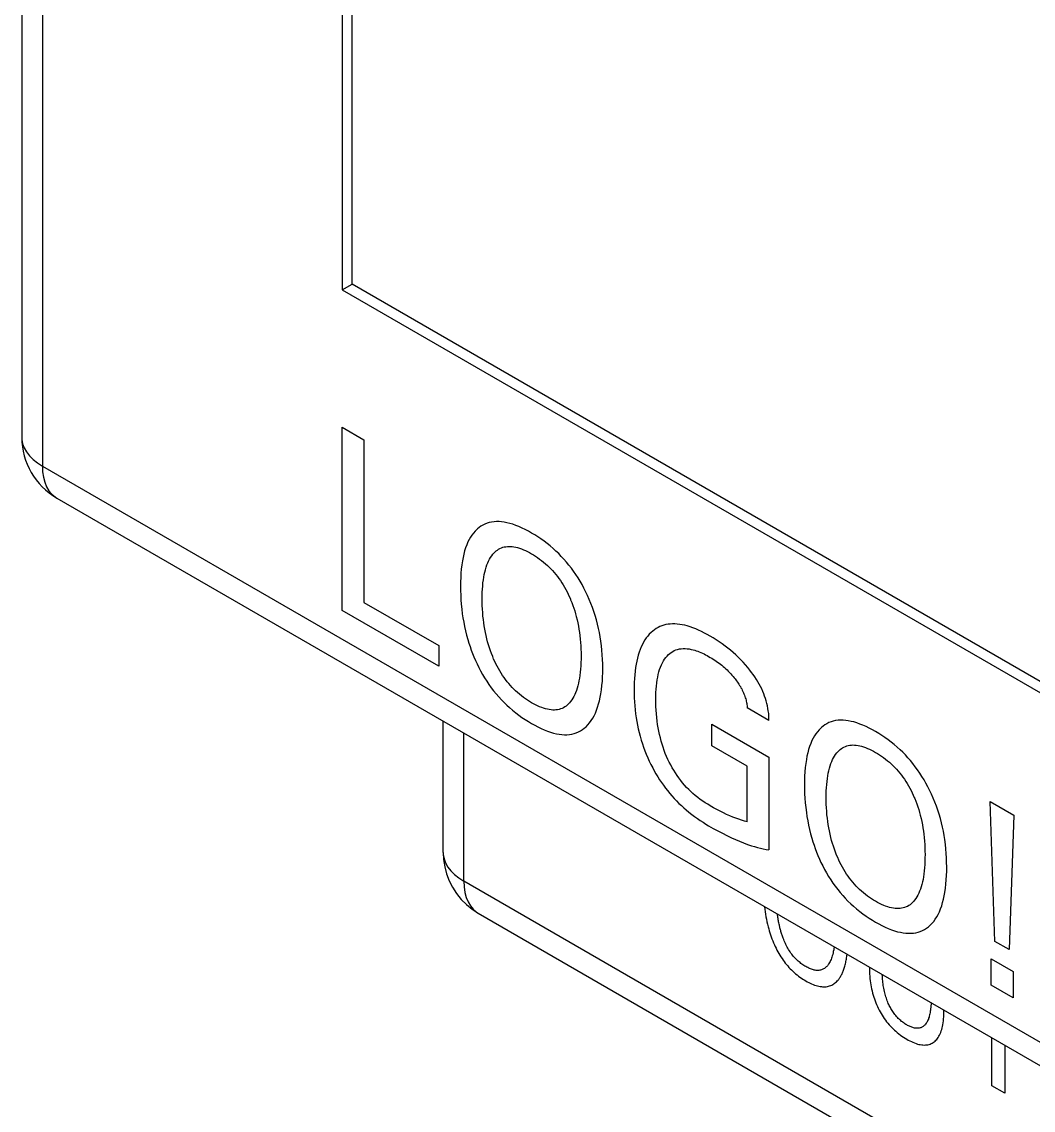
# Model space of a CAD drawing. Extents: x 0 to 420, y 0 to 297.
# Drawn here: x 164.56 to 178.99, y 138.73 to 154.25 of the extents above; entities that cross this region are included whole.
import ezdxf

# ---------------------------------------------------------------- set-up
doc = ezdxf.new("R2010")
doc.units = 0
doc.header["$LTSCALE"] = 23.1
doc.layers.add('40000_ISO', color=7, linetype='CONTINUOUS')

msp = doc.modelspace()

# ---------------------------------------------------------------- linework, layer by layer
at = {"layer": '40000_ISO', "color": 7, "linetype": 'CONTINUOUS'}
for p, q in [((164.562, 183.43), (164.562, 148.32)), ((164.855, 183.022), (164.855, 147.912)), ((169.133, 171.489), (169.133, 150.423)), ((169.274, 150.505), (169.274, 171.407)), ((169.133, 150.423), (169.274, 150.505)), ((169.133, 150.423), (192.467, 136.951)), ((192.467, 137.115), (169.274, 150.505)), ((169.133, 145.851), (169.133, 148.464)), ((169.133, 148.464), (169.442, 148.285)), ((164.562, 148.32), (164.563, 148.29)), ((164.563, 148.29), (164.574, 148.23)), ((169.442, 148.285), (169.442, 145.968)), ((164.574, 148.23), (164.596, 148.171)), ((164.596, 148.171), (164.628, 148.114)), ((164.628, 148.114), (164.671, 148.059)), ((164.671, 148.059), (164.723, 148.006)), ((164.723, 148.006), (164.785, 147.957)), ((164.785, 147.957), (164.855, 147.912)), ((164.855, 147.912), (164.858, 147.829)), ((164.855, 147.912), (213.999, 119.54)), ((164.858, 147.829), (164.87, 147.752)), ((164.87, 147.752), (164.889, 147.68)), ((164.889, 147.68), (164.916, 147.616)), ((164.916, 147.616), (164.949, 147.559)), ((164.949, 147.559), (164.99, 147.51)), ((164.99, 147.51), (165.036, 147.471)), ((165.036, 147.471), (165.061, 147.455)), ((165.061, 147.455), (214.206, 119.082)), ((171.051, 147.008), (171.026, 146.983)), ((171.059, 147.015), (171.051, 147.008)), ((171.084, 147.035), (171.059, 147.015)), ((171.11, 147.054), (171.084, 147.035)), ((171.138, 147.071), (171.11, 147.054)), ((171.167, 147.085), (171.138, 147.071)), ((171.198, 147.097), (171.167, 147.085)), ((171.229, 147.106), (171.198, 147.097)), ((171.262, 147.113), (171.229, 147.106)), ((171.296, 147.118), (171.262, 147.113)), ((171.332, 147.12), (171.296, 147.118)), ((171.368, 147.119), (171.332, 147.12)), ((171.405, 147.116), (171.368, 147.119)), ((171.443, 147.111), (171.405, 147.116)), ((171.481, 147.104), (171.443, 147.111)), ((171.52, 147.094), (171.481, 147.104)), ((171.563, 147.081), (171.52, 147.094)), ((171.608, 147.066), (171.563, 147.081)), ((171.652, 147.048), (171.608, 147.066)), ((171.697, 147.028), (171.652, 147.048)), ((171.741, 147.006), (171.697, 147.028)), ((171.786, 146.983), (171.741, 147.006)), ((170.942, 146.864), (170.925, 146.83)), ((170.961, 146.896), (170.942, 146.864)), ((170.981, 146.927), (170.961, 146.896)), ((171.003, 146.956), (170.981, 146.927)), ((171.026, 146.983), (171.003, 146.956)), ((171.832, 146.957), (171.786, 146.983)), ((171.876, 146.931), (171.832, 146.957)), ((171.921, 146.902), (171.876, 146.931)), ((171.966, 146.872), (171.921, 146.902)), ((172.01, 146.841), (171.966, 146.872)), ((172.054, 146.807), (172.01, 146.841)), ((170.877, 146.701), (170.865, 146.655)), ((170.891, 146.746), (170.877, 146.701)), ((170.907, 146.788), (170.891, 146.746)), ((170.925, 146.83), (170.907, 146.788)), ((171.295, 146.67), (171.31, 146.686)), ((171.31, 146.686), (171.327, 146.701)), ((171.327, 146.701), (171.344, 146.714)), ((171.344, 146.714), (171.362, 146.726)), ((171.362, 146.726), (171.381, 146.736)), ((171.381, 146.736), (171.401, 146.745)), ((171.401, 146.745), (171.422, 146.753)), ((171.422, 146.753), (171.443, 146.758)), ((171.443, 146.758), (171.464, 146.762)), ((171.464, 146.762), (171.487, 146.765)), ((171.487, 146.765), (171.509, 146.766)), ((171.509, 146.766), (171.533, 146.765)), ((171.533, 146.765), (171.557, 146.763)), ((171.557, 146.763), (171.581, 146.76)), ((171.581, 146.76), (171.606, 146.755)), ((171.606, 146.755), (171.633, 146.748)), ((171.633, 146.748), (171.661, 146.74)), ((171.661, 146.74), (171.689, 146.73)), ((171.689, 146.73), (171.717, 146.719)), ((171.717, 146.719), (171.746, 146.706)), ((171.746, 146.706), (171.774, 146.692)), ((171.774, 146.692), (171.803, 146.677)), ((172.098, 146.772), (172.054, 146.807)), ((172.142, 146.735), (172.098, 146.772)), ((172.18, 146.7), (172.142, 146.735)), ((172.219, 146.663), (172.18, 146.7)), ((170.845, 146.558), (170.836, 146.501)), ((170.854, 146.607), (170.845, 146.558)), ((170.865, 146.655), (170.854, 146.607)), ((171.195, 146.501), (171.207, 146.53)), ((171.207, 146.53), (171.219, 146.557)), ((171.219, 146.557), (171.232, 146.583)), ((171.232, 146.583), (171.247, 146.608)), ((171.247, 146.608), (171.263, 146.632)), ((171.263, 146.632), (171.28, 146.654)), ((171.28, 146.654), (171.295, 146.67)), ((171.803, 146.677), (171.832, 146.661)), ((171.832, 146.661), (171.86, 146.644)), ((171.86, 146.644), (171.889, 146.626)), ((171.889, 146.626), (171.918, 146.607)), ((171.918, 146.607), (171.946, 146.586)), ((171.946, 146.586), (171.975, 146.565)), ((171.975, 146.565), (172.003, 146.543)), ((172.003, 146.543), (172.031, 146.519)), ((172.256, 146.624), (172.219, 146.663)), ((172.293, 146.584), (172.256, 146.624)), ((172.329, 146.543), (172.293, 146.584)), ((172.365, 146.5), (172.329, 146.543)), ((170.824, 146.384), (170.821, 146.323)), ((170.829, 146.443), (170.824, 146.384)), ((170.836, 146.501), (170.829, 146.443)), ((171.157, 146.363), (171.165, 146.399)), ((171.165, 146.399), (171.174, 146.434)), ((171.174, 146.434), (171.184, 146.468)), ((171.184, 146.468), (171.195, 146.501)), ((172.031, 146.519), (172.058, 146.494)), ((172.058, 146.494), (172.083, 146.47)), ((172.083, 146.47), (172.107, 146.445)), ((172.107, 146.445), (172.131, 146.42)), ((172.131, 146.42), (172.155, 146.393)), ((172.155, 146.393), (172.178, 146.366)), ((172.399, 146.456), (172.365, 146.5)), ((172.432, 146.411), (172.399, 146.456)), ((172.463, 146.365), (172.432, 146.411)), ((170.819, 146.262), (170.818, 146.2)), ((170.821, 146.323), (170.819, 146.262)), ((171.135, 146.201), (171.139, 146.246)), ((171.139, 146.246), (171.144, 146.289)), ((171.144, 146.289), (171.15, 146.327)), ((171.15, 146.327), (171.157, 146.363)), ((172.178, 146.366), (172.2, 146.338)), ((172.2, 146.338), (172.222, 146.309)), ((172.222, 146.309), (172.243, 146.279)), ((172.243, 146.279), (172.263, 146.248)), ((172.263, 146.248), (172.283, 146.216)), ((172.283, 146.216), (172.302, 146.183)), ((172.494, 146.318), (172.463, 146.365)), ((172.523, 146.27), (172.494, 146.318)), ((172.551, 146.221), (172.523, 146.27)), ((172.577, 146.171), (172.551, 146.221)), ((170.818, 146.2), (170.819, 146.136)), ((170.819, 146.136), (170.821, 146.071)), ((170.821, 146.071), (170.824, 146.006)), ((171.128, 146.064), (171.129, 146.111)), ((171.128, 146.018), (171.128, 146.064)), ((171.129, 146.111), (171.131, 146.156)), ((171.131, 146.156), (171.135, 146.201)), ((172.302, 146.183), (172.32, 146.15)), ((172.32, 146.15), (172.338, 146.117)), ((172.338, 146.117), (172.354, 146.084)), ((172.354, 146.084), (172.37, 146.05)), ((172.603, 146.121), (172.577, 146.171)), ((172.63, 146.065), (172.603, 146.121)), ((172.655, 146.008), (172.63, 146.065)), ((169.442, 145.968), (170.51, 145.352)), ((170.824, 146.006), (170.829, 145.94)), ((170.829, 145.94), (170.836, 145.873)), ((171.128, 145.969), (171.128, 146.018)), ((171.129, 145.921), (171.128, 145.969)), ((171.131, 145.872), (171.129, 145.921)), ((172.37, 146.05), (172.385, 146.016)), ((172.385, 146.016), (172.389, 146.004)), ((172.389, 146.004), (172.405, 145.965)), ((172.405, 145.965), (172.42, 145.925)), ((172.42, 145.925), (172.434, 145.885)), ((172.678, 145.951), (172.655, 146.008)), ((172.7, 145.894), (172.678, 145.951)), ((170.51, 145.056), (169.133, 145.851)), ((170.836, 145.873), (170.844, 145.805)), ((170.844, 145.805), (170.853, 145.745)), ((171.135, 145.822), (171.131, 145.872)), ((171.139, 145.772), (171.135, 145.822)), ((171.144, 145.722), (171.139, 145.772)), ((172.434, 145.885), (172.447, 145.845)), ((172.447, 145.845), (172.459, 145.805)), ((172.459, 145.805), (172.469, 145.765)), ((172.469, 145.765), (172.481, 145.72)), ((172.72, 145.837), (172.7, 145.894)), ((172.738, 145.78), (172.72, 145.837)), ((172.756, 145.719), (172.738, 145.78)), ((170.853, 145.745), (170.864, 145.684)), ((170.864, 145.684), (170.876, 145.622)), ((170.876, 145.622), (170.89, 145.561)), ((171.15, 145.677), (171.144, 145.722)), ((171.156, 145.632), (171.15, 145.677)), ((171.164, 145.586), (171.156, 145.632)), ((172.481, 145.72), (172.491, 145.674)), ((172.491, 145.674), (172.5, 145.629)), ((172.5, 145.629), (172.508, 145.584)), ((172.772, 145.657), (172.756, 145.719)), ((172.787, 145.596), (172.772, 145.657)), ((172.799, 145.536), (172.787, 145.596)), ((173.609, 145.594), (173.584, 145.577)), ((173.635, 145.609), (173.609, 145.594)), ((173.662, 145.622), (173.635, 145.609)), ((173.689, 145.633), (173.662, 145.622)), ((173.718, 145.643), (173.689, 145.633)), ((173.748, 145.65), (173.718, 145.643)), ((173.778, 145.656), (173.748, 145.65)), ((173.81, 145.659), (173.778, 145.656)), ((173.843, 145.661), (173.81, 145.659)), ((173.876, 145.661), (173.843, 145.661)), ((173.91, 145.658), (173.876, 145.661)), ((173.945, 145.654), (173.91, 145.658)), ((173.98, 145.648), (173.945, 145.654)), ((174.015, 145.641), (173.98, 145.648)), ((174.051, 145.631), (174.015, 145.641)), ((174.092, 145.619), (174.051, 145.631)), ((174.132, 145.605), (174.092, 145.619)), ((174.173, 145.589), (174.132, 145.605)), ((170.89, 145.561), (170.905, 145.498)), ((170.905, 145.498), (170.923, 145.436)), ((171.173, 145.54), (171.164, 145.586)), ((171.183, 145.494), (171.173, 145.54)), ((171.194, 145.448), (171.183, 145.494)), ((171.205, 145.406), (171.194, 145.448)), ((172.508, 145.584), (172.514, 145.539)), ((172.514, 145.539), (172.52, 145.495)), ((172.52, 145.495), (172.526, 145.445)), ((172.526, 145.445), (172.53, 145.396)), ((172.81, 145.476), (172.799, 145.536)), ((172.82, 145.416), (172.81, 145.476)), ((173.468, 145.461), (173.448, 145.432)), ((173.489, 145.488), (173.468, 145.461)), ((173.511, 145.514), (173.489, 145.488)), ((173.535, 145.537), (173.511, 145.514)), ((173.56, 145.559), (173.535, 145.537)), ((173.584, 145.577), (173.56, 145.559)), ((174.214, 145.571), (174.173, 145.589)), ((174.256, 145.552), (174.214, 145.571)), ((174.297, 145.531), (174.256, 145.552)), ((174.338, 145.509), (174.297, 145.531)), ((174.38, 145.486), (174.338, 145.509)), ((174.423, 145.461), (174.38, 145.486)), ((174.466, 145.434), (174.423, 145.461)), ((170.51, 145.352), (170.51, 145.056)), ((170.923, 145.436), (170.938, 145.387)), ((170.938, 145.387), (170.954, 145.337)), ((170.954, 145.337), (170.971, 145.288)), ((170.971, 145.288), (170.99, 145.239)), ((171.217, 145.364), (171.205, 145.406)), ((171.23, 145.321), (171.217, 145.364)), ((171.244, 145.279), (171.23, 145.321)), ((172.53, 145.396), (172.533, 145.347)), ((172.533, 145.347), (172.535, 145.299)), ((172.535, 145.299), (172.537, 145.251)), ((172.828, 145.349), (172.82, 145.416)), ((172.835, 145.284), (172.828, 145.349)), ((172.84, 145.219), (172.835, 145.284)), ((173.38, 145.295), (173.366, 145.256)), ((173.395, 145.333), (173.38, 145.295)), ((173.412, 145.369), (173.395, 145.333)), ((173.43, 145.401), (173.412, 145.369)), ((173.448, 145.432), (173.43, 145.401)), ((173.866, 145.28), (173.889, 145.289)), ((173.889, 145.289), (173.913, 145.297)), ((173.913, 145.297), (173.939, 145.303)), ((173.939, 145.303), (173.965, 145.307)), ((173.965, 145.307), (173.992, 145.309)), ((173.992, 145.309), (174.02, 145.309)), ((174.02, 145.309), (174.049, 145.307)), ((174.049, 145.307), (174.078, 145.303)), ((174.078, 145.303), (174.107, 145.297)), ((174.107, 145.297), (174.137, 145.29)), ((174.137, 145.29), (174.159, 145.284)), ((174.159, 145.284), (174.181, 145.277)), ((174.508, 145.406), (174.466, 145.434)), ((174.551, 145.376), (174.508, 145.406)), ((174.594, 145.345), (174.551, 145.376)), ((174.632, 145.315), (174.594, 145.345)), ((174.67, 145.284), (174.632, 145.315)), ((174.708, 145.252), (174.67, 145.284)), ((170.99, 145.239), (171.01, 145.189)), ((171.01, 145.189), (171.031, 145.14)), ((171.031, 145.14), (171.054, 145.092)), ((171.26, 145.237), (171.244, 145.279)), ((171.277, 145.194), (171.26, 145.237)), ((171.291, 145.16), (171.277, 145.194)), ((171.307, 145.125), (171.291, 145.16)), ((172.537, 145.156), (172.535, 145.109)), ((172.537, 145.251), (172.537, 145.204)), ((172.537, 145.204), (172.537, 145.156)), ((172.844, 145.155), (172.84, 145.219)), ((172.846, 145.091), (172.844, 145.155)), ((173.332, 145.131), (173.324, 145.088)), ((173.342, 145.174), (173.332, 145.131)), ((173.353, 145.216), (173.342, 145.174)), ((173.366, 145.256), (173.353, 145.216)), ((173.697, 145.105), (173.711, 145.132)), ((173.711, 145.132), (173.727, 145.157)), ((173.727, 145.157), (173.745, 145.181)), ((173.745, 145.181), (173.763, 145.203)), ((173.763, 145.203), (173.783, 145.223)), ((173.783, 145.223), (173.802, 145.24)), ((173.802, 145.24), (173.823, 145.255)), ((173.823, 145.255), (173.844, 145.268)), ((173.844, 145.268), (173.866, 145.28)), ((174.181, 145.277), (174.203, 145.27)), ((174.203, 145.27), (174.224, 145.261)), ((174.224, 145.261), (174.247, 145.252)), ((174.247, 145.252), (174.269, 145.242)), ((174.269, 145.242), (174.291, 145.232)), ((174.291, 145.232), (174.313, 145.221)), ((174.313, 145.221), (174.335, 145.209)), ((174.335, 145.209), (174.357, 145.197)), ((174.357, 145.197), (174.38, 145.184)), ((174.38, 145.184), (174.401, 145.172)), ((174.401, 145.172), (174.422, 145.159)), ((174.422, 145.159), (174.443, 145.145)), ((174.443, 145.145), (174.464, 145.131)), ((174.464, 145.131), (174.485, 145.117)), ((174.745, 145.218), (174.708, 145.252)), ((174.782, 145.183), (174.745, 145.218)), ((174.816, 145.149), (174.782, 145.183)), ((174.85, 145.114), (174.816, 145.149)), ((171.054, 145.092), (171.079, 145.041)), ((171.079, 145.041), (171.105, 144.99)), ((171.105, 144.99), (171.133, 144.941)), ((171.323, 145.091), (171.307, 145.125)), ((171.34, 145.057), (171.323, 145.091)), ((171.359, 145.023), (171.34, 145.057)), ((171.378, 144.99), (171.359, 145.023)), ((171.397, 144.957), (171.378, 144.99)), ((172.526, 144.971), (172.521, 144.926)), ((172.53, 145.016), (172.526, 144.971)), ((172.533, 145.062), (172.53, 145.016)), ((172.535, 145.109), (172.533, 145.062)), ((172.847, 145.029), (172.846, 145.091)), ((172.846, 144.966), (172.847, 145.029)), ((173.309, 144.986), (173.303, 144.933)), ((173.315, 145.037), (173.309, 144.986)), ((173.324, 145.088), (173.315, 145.037)), ((173.638, 144.94), (173.648, 144.976)), ((173.648, 144.976), (173.658, 145.011)), ((173.658, 145.011), (173.67, 145.045)), ((173.67, 145.045), (173.683, 145.077)), ((173.683, 145.077), (173.697, 145.105)), ((174.485, 145.117), (174.505, 145.101)), ((174.505, 145.101), (174.525, 145.086)), ((174.525, 145.086), (174.544, 145.071)), ((174.544, 145.071), (174.563, 145.055)), ((174.563, 145.055), (174.582, 145.039)), ((174.582, 145.039), (174.601, 145.022)), ((174.601, 145.022), (174.619, 145.004)), ((174.619, 145.004), (174.637, 144.987)), ((174.637, 144.987), (174.654, 144.969)), ((174.882, 145.077), (174.85, 145.114)), ((174.914, 145.039), (174.882, 145.077)), ((174.946, 145), (174.914, 145.039)), ((174.97, 144.969), (174.946, 145)), ((171.133, 144.941), (171.162, 144.892)), ((171.162, 144.892), (171.193, 144.844)), ((171.193, 144.844), (171.224, 144.797)), ((171.418, 144.926), (171.397, 144.957)), ((171.439, 144.895), (171.418, 144.926)), ((171.461, 144.866), (171.439, 144.895)), ((171.483, 144.837), (171.461, 144.866)), ((171.506, 144.809), (171.483, 144.837)), ((172.508, 144.851), (172.501, 144.814)), ((172.515, 144.888), (172.508, 144.851)), ((172.521, 144.926), (172.515, 144.888)), ((172.835, 144.782), (172.841, 144.842)), ((172.841, 144.842), (172.844, 144.903)), ((172.844, 144.903), (172.846, 144.966)), ((173.296, 144.826), (173.295, 144.771)), ((173.299, 144.88), (173.296, 144.826)), ((173.303, 144.933), (173.299, 144.88)), ((173.612, 144.774), (173.617, 144.82)), ((173.617, 144.82), (173.623, 144.864)), ((173.623, 144.864), (173.63, 144.903)), ((173.63, 144.903), (173.638, 144.94)), ((174.654, 144.969), (174.671, 144.951)), ((174.671, 144.951), (174.688, 144.932)), ((174.688, 144.932), (174.705, 144.912)), ((174.705, 144.912), (174.721, 144.893)), ((174.721, 144.893), (174.733, 144.878)), ((174.733, 144.878), (174.745, 144.863)), ((174.745, 144.863), (174.756, 144.848)), ((174.756, 144.848), (174.767, 144.832)), ((174.767, 144.832), (174.778, 144.816)), ((174.778, 144.816), (174.789, 144.8)), ((174.993, 144.937), (174.97, 144.969)), ((175.015, 144.904), (174.993, 144.937)), ((175.037, 144.87), (175.015, 144.904)), ((175.058, 144.836), (175.037, 144.87)), ((175.078, 144.801), (175.058, 144.836)), ((171.224, 144.797), (171.257, 144.751)), ((171.257, 144.751), (171.291, 144.706)), ((171.291, 144.706), (171.327, 144.662)), ((171.327, 144.662), (171.363, 144.62)), ((171.53, 144.782), (171.506, 144.809)), ((171.554, 144.756), (171.53, 144.782)), ((171.578, 144.73), (171.554, 144.756)), ((171.603, 144.706), (171.578, 144.73)), ((171.631, 144.681), (171.603, 144.706)), ((171.659, 144.657), (171.631, 144.681)), ((172.46, 144.68), (172.448, 144.652)), ((172.471, 144.709), (172.46, 144.68)), ((172.482, 144.743), (172.471, 144.709)), ((172.492, 144.778), (172.482, 144.743)), ((172.501, 144.814), (172.492, 144.778)), ((172.811, 144.615), (172.82, 144.665)), ((172.82, 144.665), (172.829, 144.722)), ((172.829, 144.722), (172.835, 144.782)), ((173.295, 144.771), (173.294, 144.715)), ((173.294, 144.715), (173.295, 144.66)), ((173.604, 144.633), (173.606, 144.681)), ((173.606, 144.681), (173.608, 144.728)), ((173.608, 144.728), (173.612, 144.774)), ((174.789, 144.8), (174.799, 144.784)), ((174.799, 144.784), (174.809, 144.767)), ((174.809, 144.767), (174.818, 144.751)), ((174.818, 144.751), (174.828, 144.733)), ((174.828, 144.733), (174.837, 144.716)), ((174.837, 144.716), (174.845, 144.698)), ((174.845, 144.698), (174.853, 144.68)), ((174.853, 144.68), (174.861, 144.662)), ((174.861, 144.662), (174.868, 144.644)), ((175.096, 144.766), (175.078, 144.801)), ((175.113, 144.733), (175.096, 144.766)), ((175.128, 144.699), (175.113, 144.733)), ((175.142, 144.665), (175.128, 144.699)), ((175.155, 144.63), (175.142, 144.665)), ((171.363, 144.62), (171.401, 144.58)), ((171.401, 144.58), (171.439, 144.541)), ((171.439, 144.541), (171.477, 144.503)), ((171.687, 144.634), (171.659, 144.657)), ((171.716, 144.612), (171.687, 144.634)), ((171.745, 144.592), (171.716, 144.612)), ((171.774, 144.573), (171.745, 144.592)), ((171.802, 144.554), (171.774, 144.573)), ((171.832, 144.537), (171.802, 144.554)), ((171.861, 144.521), (171.832, 144.537)), ((171.89, 144.506), (171.861, 144.521)), ((171.918, 144.492), (171.89, 144.506)), ((172.358, 144.519), (172.341, 144.503)), ((172.373, 144.535), (172.358, 144.519)), ((172.388, 144.553), (172.373, 144.535)), ((172.405, 144.576), (172.388, 144.553)), ((172.42, 144.6), (172.405, 144.576)), ((172.435, 144.625), (172.42, 144.6)), ((172.448, 144.652), (172.435, 144.625)), ((172.774, 144.473), (172.788, 144.519)), ((172.788, 144.519), (172.801, 144.566)), ((172.801, 144.566), (172.811, 144.615)), ((173.295, 144.66), (173.296, 144.605)), ((173.296, 144.605), (173.299, 144.55)), ((173.299, 144.55), (173.303, 144.493)), ((173.604, 144.584), (173.604, 144.633)), ((173.604, 144.534), (173.604, 144.584)), ((173.605, 144.483), (173.604, 144.534)), ((174.868, 144.644), (174.874, 144.626)), ((174.874, 144.626), (174.88, 144.607)), ((174.88, 144.607), (174.885, 144.591)), ((174.885, 144.591), (174.89, 144.574)), ((174.89, 144.574), (174.894, 144.558)), ((174.894, 144.558), (174.897, 144.542)), ((174.897, 144.542), (174.9, 144.526)), ((174.9, 144.526), (174.903, 144.51)), ((174.903, 144.51), (174.905, 144.494)), ((175.167, 144.596), (175.155, 144.63)), ((175.177, 144.562), (175.167, 144.596)), ((175.187, 144.528), (175.177, 144.562)), ((175.195, 144.491), (175.187, 144.528)), ((171.477, 144.503), (171.516, 144.467)), ((171.516, 144.467), (171.56, 144.429)), ((171.56, 144.429), (171.605, 144.393)), ((171.605, 144.393), (171.65, 144.359)), ((171.65, 144.359), (171.695, 144.327)), ((171.947, 144.479), (171.918, 144.492)), ((171.976, 144.468), (171.947, 144.479)), ((172.004, 144.458), (171.976, 144.468)), ((172.032, 144.449), (172.004, 144.458)), ((172.06, 144.443), (172.032, 144.449)), ((172.085, 144.438), (172.06, 144.443)), ((172.11, 144.435), (172.085, 144.438)), ((172.134, 144.433), (172.11, 144.435)), ((172.157, 144.433), (172.134, 144.433)), ((172.18, 144.434), (172.157, 144.433)), ((172.203, 144.437), (172.18, 144.434)), ((172.225, 144.442), (172.203, 144.437)), ((172.246, 144.448), (172.225, 144.442)), ((172.266, 144.456), (172.246, 144.448)), ((172.286, 144.465), (172.266, 144.456)), ((172.305, 144.477), (172.286, 144.465)), ((172.324, 144.489), (172.305, 144.477)), ((172.341, 144.503), (172.324, 144.489)), ((172.723, 144.35), (172.741, 144.387)), ((172.741, 144.387), (172.759, 144.429)), ((172.759, 144.429), (172.774, 144.473)), ((173.303, 144.493), (173.308, 144.436)), ((173.308, 144.436), (173.315, 144.379)), ((173.315, 144.379), (173.323, 144.321)), ((173.608, 144.431), (173.605, 144.483)), ((173.612, 144.379), (173.608, 144.431)), ((173.617, 144.327), (173.612, 144.379)), ((174.905, 144.494), (174.906, 144.478)), ((174.906, 144.478), (174.907, 144.463)), ((175.217, 144.284), (174.907, 144.463)), ((175.203, 144.455), (175.195, 144.491)), ((175.208, 144.42), (175.203, 144.455)), ((175.213, 144.385), (175.208, 144.42)), ((175.216, 144.35), (175.213, 144.385)), ((175.217, 144.317), (175.216, 144.35)), ((170.572, 142.401), (170.572, 144.273)), ((171.695, 144.327), (171.74, 144.297)), ((171.74, 144.297), (171.786, 144.268)), ((171.786, 144.268), (171.832, 144.241)), ((171.832, 144.241), (171.877, 144.215)), ((171.877, 144.215), (171.922, 144.192)), ((172.584, 144.173), (172.609, 144.195)), ((172.609, 144.195), (172.635, 144.222)), ((172.635, 144.222), (172.66, 144.251)), ((172.66, 144.251), (172.683, 144.282)), ((172.683, 144.282), (172.704, 144.315)), ((172.704, 144.315), (172.723, 144.35)), ((173.323, 144.321), (173.332, 144.269)), ((173.332, 144.269), (173.342, 144.217)), ((173.342, 144.217), (173.353, 144.164)), ((173.623, 144.273), (173.617, 144.327)), ((173.629, 144.227), (173.623, 144.273)), ((173.637, 144.18), (173.629, 144.227)), ((174.401, 143.922), (174.401, 144.233)), ((174.401, 144.233), (175.217, 143.762)), ((175.217, 144.284), (175.217, 144.317)), ((175.989, 144.203), (175.964, 144.183)), ((176.016, 144.222), (175.989, 144.203)), ((176.044, 144.238), (176.016, 144.222)), ((176.073, 144.253), (176.044, 144.238)), ((176.103, 144.265), (176.073, 144.253)), ((176.135, 144.274), (176.103, 144.265)), ((176.168, 144.281), (176.135, 144.274)), ((176.202, 144.286), (176.168, 144.281)), ((176.237, 144.288), (176.202, 144.286)), ((176.273, 144.287), (176.237, 144.288)), ((176.311, 144.284), (176.273, 144.287)), ((176.348, 144.279), (176.311, 144.284)), ((176.387, 144.271), (176.348, 144.279)), ((176.425, 144.262), (176.387, 144.271)), ((176.469, 144.249), (176.425, 144.262)), ((176.513, 144.233), (176.469, 144.249)), ((176.558, 144.216), (176.513, 144.233)), ((176.602, 144.196), (176.558, 144.216)), ((176.647, 144.174), (176.602, 144.196)), ((170.865, 141.993), (170.865, 144.104)), ((171.922, 144.192), (171.968, 144.17)), ((171.968, 144.17), (172.013, 144.15)), ((172.013, 144.15), (172.057, 144.132)), ((172.057, 144.132), (172.102, 144.117)), ((172.102, 144.117), (172.146, 144.104)), ((172.146, 144.104), (172.185, 144.095)), ((172.185, 144.095), (172.224, 144.088)), ((172.224, 144.088), (172.262, 144.083)), ((172.262, 144.083), (172.299, 144.081)), ((172.299, 144.081), (172.335, 144.081)), ((172.335, 144.081), (172.371, 144.084)), ((172.371, 144.084), (172.405, 144.089)), ((172.405, 144.089), (172.438, 144.097)), ((172.438, 144.097), (172.47, 144.107)), ((172.47, 144.107), (172.5, 144.12)), ((172.5, 144.12), (172.53, 144.136)), ((172.53, 144.136), (172.558, 144.154)), ((172.558, 144.154), (172.584, 144.173)), ((173.353, 144.164), (173.365, 144.111)), ((173.365, 144.111), (173.379, 144.058)), ((173.379, 144.058), (173.395, 144.005)), ((173.646, 144.132), (173.637, 144.18)), ((173.656, 144.084), (173.646, 144.132)), ((173.668, 144.036), (173.656, 144.084)), ((175.866, 144.064), (175.848, 144.032)), ((175.887, 144.095), (175.866, 144.064)), ((175.908, 144.124), (175.887, 144.095)), ((175.932, 144.151), (175.908, 144.124)), ((175.957, 144.176), (175.932, 144.151)), ((175.964, 144.183), (175.957, 144.176)), ((176.692, 144.15), (176.647, 144.174)), ((176.737, 144.125), (176.692, 144.15)), ((176.782, 144.098), (176.737, 144.125)), ((176.827, 144.07), (176.782, 144.098)), ((176.871, 144.04), (176.827, 144.07)), ((176.916, 144.009), (176.871, 144.04)), ((173.395, 144.005), (173.412, 143.952)), ((173.412, 143.952), (173.429, 143.902)), ((173.429, 143.902), (173.447, 143.852)), ((173.681, 143.988), (173.668, 144.036)), ((173.693, 143.944), (173.681, 143.988)), ((173.707, 143.901), (173.693, 143.944)), ((173.723, 143.857), (173.707, 143.901)), ((174.907, 143.63), (174.401, 143.922)), ((175.797, 143.913), (175.783, 143.869)), ((175.813, 143.956), (175.797, 143.913)), ((175.83, 143.997), (175.813, 143.956)), ((175.848, 144.032), (175.83, 143.997)), ((176.25, 143.882), (176.268, 143.894)), ((176.268, 143.894), (176.287, 143.904)), ((176.287, 143.904), (176.307, 143.913)), ((176.307, 143.913), (176.327, 143.921)), ((176.327, 143.921), (176.348, 143.926)), ((176.348, 143.926), (176.37, 143.93)), ((176.37, 143.93), (176.392, 143.933)), ((176.392, 143.933), (176.415, 143.934)), ((176.415, 143.934), (176.438, 143.933)), ((176.438, 143.933), (176.462, 143.931)), ((176.462, 143.931), (176.487, 143.928)), ((176.487, 143.928), (176.511, 143.923)), ((176.511, 143.923), (176.539, 143.916)), ((176.539, 143.916), (176.566, 143.908)), ((176.566, 143.908), (176.594, 143.898)), ((176.594, 143.898), (176.623, 143.886)), ((176.623, 143.886), (176.651, 143.874)), ((176.96, 143.975), (176.916, 144.009)), ((177.004, 143.94), (176.96, 143.975)), ((177.047, 143.903), (177.004, 143.94)), ((177.086, 143.867), (177.047, 143.903)), ((173.447, 143.852), (173.467, 143.802)), ((173.467, 143.802), (173.488, 143.753)), ((173.488, 143.753), (173.51, 143.704)), ((173.739, 143.814), (173.723, 143.857)), ((173.757, 143.77), (173.739, 143.814)), ((173.777, 143.727), (173.757, 143.77)), ((175.217, 143.762), (175.217, 142.44)), ((175.759, 143.775), (175.75, 143.726)), ((175.77, 143.822), (175.759, 143.775)), ((175.783, 143.869), (175.77, 143.822)), ((176.124, 143.725), (176.138, 143.751)), ((176.138, 143.751), (176.153, 143.776)), ((176.153, 143.776), (176.168, 143.799)), ((176.168, 143.799), (176.185, 143.821)), ((176.185, 143.821), (176.2, 143.838)), ((176.2, 143.838), (176.216, 143.854)), ((176.216, 143.854), (176.232, 143.869)), ((176.232, 143.869), (176.25, 143.882)), ((176.651, 143.874), (176.68, 143.86)), ((176.68, 143.86), (176.708, 143.845)), ((176.708, 143.845), (176.737, 143.829)), ((176.737, 143.829), (176.766, 143.812)), ((176.766, 143.812), (176.795, 143.794)), ((176.795, 143.794), (176.823, 143.774)), ((176.823, 143.774), (176.852, 143.754)), ((176.852, 143.754), (176.88, 143.733)), ((176.88, 143.733), (176.908, 143.71)), ((177.124, 143.831), (177.086, 143.867)), ((177.162, 143.792), (177.124, 143.831)), ((177.199, 143.752), (177.162, 143.792)), ((177.235, 143.711), (177.199, 143.752)), ((173.51, 143.704), (173.534, 143.655)), ((173.534, 143.655), (173.559, 143.607)), ((173.559, 143.607), (173.582, 143.564)), ((173.796, 143.688), (173.777, 143.727)), ((173.816, 143.649), (173.796, 143.688)), ((173.837, 143.61), (173.816, 143.649)), ((173.859, 143.573), (173.837, 143.61)), ((174.907, 142.839), (174.907, 143.63)), ((175.735, 143.611), (175.73, 143.552)), ((175.742, 143.669), (175.735, 143.611)), ((175.75, 143.726), (175.742, 143.669)), ((176.07, 143.567), (176.079, 143.602)), ((176.079, 143.602), (176.089, 143.636)), ((176.089, 143.636), (176.101, 143.669)), ((176.101, 143.669), (176.112, 143.697)), ((176.112, 143.697), (176.124, 143.725)), ((176.908, 143.71), (176.936, 143.687)), ((176.936, 143.687), (176.964, 143.662)), ((176.964, 143.662), (176.989, 143.638)), ((176.989, 143.638), (177.013, 143.613)), ((177.013, 143.613), (177.037, 143.588)), ((177.037, 143.588), (177.06, 143.561)), ((177.27, 143.668), (177.235, 143.711)), ((177.304, 143.624), (177.27, 143.668)), ((177.337, 143.579), (177.304, 143.624)), ((177.369, 143.533), (177.337, 143.579)), ((173.582, 143.564), (173.606, 143.522)), ((173.606, 143.522), (173.632, 143.48)), ((173.632, 143.48), (173.658, 143.439)), ((173.658, 143.439), (173.685, 143.399)), ((173.882, 143.535), (173.859, 143.573)), ((173.906, 143.499), (173.882, 143.535)), ((173.931, 143.464), (173.906, 143.499)), ((173.958, 143.429), (173.931, 143.464)), ((173.985, 143.395), (173.958, 143.429)), ((175.726, 143.491), (175.724, 143.43)), ((175.724, 143.43), (175.724, 143.368)), ((175.73, 143.552), (175.726, 143.491)), ((176.045, 143.413), (176.05, 143.457)), ((176.05, 143.457), (176.056, 143.494)), ((176.056, 143.494), (176.063, 143.531)), ((176.063, 143.531), (176.07, 143.567)), ((177.06, 143.561), (177.083, 143.534)), ((177.083, 143.534), (177.106, 143.505)), ((177.106, 143.505), (177.127, 143.476)), ((177.127, 143.476), (177.148, 143.447)), ((177.148, 143.447), (177.169, 143.415)), ((177.399, 143.486), (177.369, 143.533)), ((177.428, 143.438), (177.399, 143.486)), ((177.456, 143.389), (177.428, 143.438)), ((173.685, 143.399), (173.713, 143.359)), ((173.713, 143.359), (173.741, 143.32)), ((173.741, 143.32), (173.771, 143.283)), ((173.771, 143.283), (173.802, 143.244)), ((174.014, 143.362), (173.985, 143.395)), ((174.043, 143.33), (174.014, 143.362)), ((174.072, 143.3), (174.043, 143.33)), ((174.102, 143.271), (174.072, 143.3)), ((174.132, 143.243), (174.102, 143.271)), ((175.724, 143.368), (175.724, 143.304)), ((175.724, 143.304), (175.726, 143.239)), ((176.034, 143.232), (176.035, 143.278)), ((176.035, 143.278), (176.037, 143.324)), ((176.037, 143.324), (176.04, 143.369)), ((176.04, 143.369), (176.045, 143.413)), ((177.169, 143.415), (177.189, 143.384)), ((177.189, 143.384), (177.208, 143.351)), ((177.208, 143.351), (177.226, 143.318)), ((177.226, 143.318), (177.243, 143.285)), ((177.243, 143.285), (177.26, 143.251)), ((177.483, 143.339), (177.456, 143.389)), ((177.508, 143.289), (177.483, 143.339)), ((177.535, 143.233), (177.508, 143.289)), ((173.802, 143.244), (173.834, 143.207)), ((173.834, 143.207), (173.867, 143.171)), ((173.867, 143.171), (173.9, 143.136)), ((173.9, 143.136), (173.934, 143.102)), ((174.167, 143.214), (174.132, 143.243)), ((174.202, 143.186), (174.167, 143.214)), ((174.237, 143.159), (174.202, 143.186)), ((174.273, 143.134), (174.237, 143.159)), ((174.308, 143.11), (174.273, 143.134)), ((174.344, 143.088), (174.308, 143.11)), ((175.726, 143.239), (175.73, 143.174)), ((175.73, 143.174), (175.735, 143.108)), ((176.033, 143.185), (176.034, 143.232)), ((176.033, 143.137), (176.033, 143.185)), ((176.035, 143.089), (176.033, 143.137)), ((177.26, 143.251), (177.275, 143.218)), ((177.275, 143.218), (177.29, 143.184)), ((177.29, 143.184), (177.295, 143.172)), ((177.295, 143.172), (177.311, 143.132)), ((177.311, 143.132), (177.326, 143.093)), ((177.56, 143.176), (177.535, 143.233)), ((177.584, 143.119), (177.56, 143.176)), ((177.605, 143.062), (177.584, 143.119)), ((178.44, 141.133), (178.373, 143.129)), ((178.373, 143.129), (178.71, 142.934)), ((173.934, 143.102), (173.968, 143.07)), ((173.968, 143.07), (174.002, 143.038)), ((174.002, 143.038), (174.037, 143.008)), ((174.037, 143.008), (174.076, 142.975)), ((174.076, 142.975), (174.116, 142.944)), ((174.38, 143.066), (174.344, 143.088)), ((174.427, 143.039), (174.38, 143.066)), ((174.474, 143.013), (174.427, 143.039)), ((174.522, 142.989), (174.474, 143.013)), ((174.569, 142.965), (174.522, 142.989)), ((174.613, 142.945), (174.569, 142.965)), ((175.735, 143.108), (175.741, 143.041)), ((175.741, 143.041), (175.75, 142.973)), ((175.75, 142.973), (175.759, 142.913)), ((176.037, 143.04), (176.035, 143.089)), ((176.04, 142.99), (176.037, 143.04)), ((176.044, 142.94), (176.04, 142.99)), ((177.326, 143.093), (177.34, 143.053)), ((177.34, 143.053), (177.352, 143.013)), ((177.352, 143.013), (177.364, 142.973)), ((177.364, 142.973), (177.375, 142.933)), ((177.625, 143.005), (177.605, 143.062)), ((177.644, 142.948), (177.625, 143.005)), ((174.116, 142.944), (174.156, 142.914)), ((174.156, 142.914), (174.196, 142.886)), ((174.196, 142.886), (174.236, 142.859)), ((174.236, 142.859), (174.277, 142.832)), ((174.277, 142.832), (174.317, 142.807)), ((174.317, 142.807), (174.357, 142.783)), ((174.657, 142.925), (174.613, 142.945)), ((174.701, 142.907), (174.657, 142.925)), ((174.745, 142.89), (174.701, 142.907)), ((174.786, 142.875), (174.745, 142.89)), ((174.826, 142.862), (174.786, 142.875)), ((174.867, 142.85), (174.826, 142.862)), ((174.907, 142.839), (174.867, 142.85)), ((175.759, 142.913), (175.769, 142.852)), ((175.769, 142.852), (175.781, 142.79)), ((176.05, 142.89), (176.044, 142.94)), ((176.055, 142.845), (176.05, 142.89)), ((176.062, 142.8), (176.055, 142.845)), ((176.07, 142.754), (176.062, 142.8)), ((177.375, 142.933), (177.386, 142.887)), ((177.386, 142.887), (177.396, 142.842)), ((177.396, 142.842), (177.405, 142.796)), ((177.662, 142.886), (177.644, 142.948)), ((177.678, 142.825), (177.662, 142.886)), ((177.692, 142.764), (177.678, 142.825)), ((178.71, 142.934), (178.642, 141.016)), ((174.357, 142.783), (174.422, 142.745)), ((174.422, 142.745), (174.487, 142.709)), ((174.487, 142.709), (174.553, 142.675)), ((174.553, 142.675), (174.617, 142.643)), ((174.617, 142.643), (174.682, 142.612)), ((175.781, 142.79), (175.795, 142.728)), ((175.795, 142.728), (175.811, 142.666)), ((175.811, 142.666), (175.828, 142.604)), ((176.078, 142.708), (176.07, 142.754)), ((176.088, 142.662), (176.078, 142.708)), ((176.099, 142.615), (176.088, 142.662)), ((177.405, 142.796), (177.413, 142.751)), ((177.413, 142.751), (177.42, 142.707)), ((177.42, 142.707), (177.426, 142.663)), ((177.426, 142.663), (177.431, 142.613)), ((177.705, 142.703), (177.692, 142.764)), ((177.716, 142.643), (177.705, 142.703)), ((177.725, 142.584), (177.716, 142.643)), ((174.682, 142.612), (174.74, 142.586)), ((174.74, 142.586), (174.798, 142.561)), ((174.798, 142.561), (174.855, 142.538)), ((174.855, 142.538), (174.912, 142.517)), ((174.912, 142.517), (174.969, 142.498)), ((174.969, 142.498), (175.011, 142.485)), ((175.828, 142.604), (175.843, 142.554)), ((175.843, 142.554), (175.86, 142.505)), ((175.86, 142.505), (175.877, 142.456)), ((176.11, 142.573), (176.099, 142.615)), ((176.122, 142.531), (176.11, 142.573)), ((176.136, 142.489), (176.122, 142.531)), ((176.15, 142.447), (176.136, 142.489)), ((177.431, 142.613), (177.435, 142.564)), ((177.435, 142.564), (177.439, 142.515)), ((177.439, 142.515), (177.441, 142.467)), ((177.734, 142.517), (177.725, 142.584)), ((177.741, 142.452), (177.734, 142.517)), ((170.572, 142.401), (170.577, 142.299)), ((170.572, 142.401), (170.573, 142.371)), ((170.573, 142.371), (170.584, 142.311)), ((175.011, 142.485), (175.053, 142.473)), ((175.053, 142.473), (175.094, 142.463)), ((175.094, 142.463), (175.135, 142.454)), ((175.135, 142.454), (175.176, 142.446)), ((175.176, 142.446), (175.217, 142.44)), ((175.877, 142.456), (175.896, 142.406)), ((175.896, 142.406), (175.916, 142.357)), ((175.916, 142.357), (175.937, 142.308)), ((176.165, 142.405), (176.15, 142.447)), ((176.182, 142.362), (176.165, 142.405)), ((176.197, 142.328), (176.182, 142.362)), ((177.441, 142.467), (177.442, 142.419)), ((177.442, 142.419), (177.443, 142.372)), ((177.443, 142.372), (177.442, 142.324)), ((177.746, 142.387), (177.741, 142.452)), ((177.749, 142.323), (177.746, 142.387)), ((170.577, 142.299), (170.593, 142.197)), ((170.584, 142.311), (170.606, 142.252)), ((170.593, 142.197), (170.62, 142.096)), ((170.606, 142.252), (170.638, 142.194)), ((170.638, 142.194), (170.681, 142.139)), ((175.937, 142.308), (175.959, 142.259)), ((175.959, 142.259), (175.984, 142.209)), ((175.984, 142.209), (176.011, 142.158)), ((176.212, 142.293), (176.197, 142.328)), ((176.229, 142.259), (176.212, 142.293)), ((176.246, 142.225), (176.229, 142.259)), ((176.264, 142.191), (176.246, 142.225)), ((176.283, 142.158), (176.264, 142.191)), ((177.436, 142.184), (177.431, 142.139)), ((177.439, 142.23), (177.436, 142.184)), ((177.441, 142.277), (177.439, 142.23)), ((177.442, 142.324), (177.441, 142.277)), ((177.751, 142.259), (177.749, 142.323)), ((177.752, 142.197), (177.751, 142.259)), ((177.752, 142.133), (177.752, 142.197)), ((170.62, 142.096), (170.656, 141.999)), ((170.681, 142.139), (170.733, 142.087)), ((170.733, 142.087), (170.795, 142.038)), ((170.795, 142.038), (170.865, 141.993)), ((176.011, 142.158), (176.039, 142.109)), ((176.039, 142.109), (176.068, 142.06)), ((176.068, 142.06), (176.098, 142.012)), ((176.303, 142.125), (176.283, 142.158)), ((176.324, 142.093), (176.303, 142.125)), ((176.345, 142.063), (176.324, 142.093)), ((176.366, 142.033), (176.345, 142.063)), ((176.389, 142.005), (176.366, 142.033)), ((177.42, 142.056), (177.414, 142.018)), ((177.426, 142.094), (177.42, 142.056)), ((177.431, 142.139), (177.426, 142.094)), ((177.746, 142.01), (177.75, 142.071)), ((177.75, 142.071), (177.752, 142.133)), ((170.656, 141.999), (170.704, 141.905)), ((170.704, 141.905), (170.761, 141.816)), ((170.865, 141.993), (170.869, 141.91)), ((220.009, 113.62), (170.865, 141.993)), ((170.869, 141.91), (170.88, 141.832)), ((176.098, 142.012), (176.13, 141.965)), ((176.13, 141.965), (176.163, 141.919)), ((176.163, 141.919), (176.197, 141.874)), ((176.197, 141.874), (176.232, 141.83)), ((176.412, 141.977), (176.389, 142.005)), ((176.435, 141.95), (176.412, 141.977)), ((176.459, 141.923), (176.435, 141.95)), ((176.484, 141.898), (176.459, 141.923)), ((176.509, 141.874), (176.484, 141.898)), ((176.536, 141.849), (176.509, 141.874)), ((177.376, 141.877), (177.365, 141.848)), ((177.388, 141.911), (177.376, 141.877)), ((177.397, 141.946), (177.388, 141.911)), ((177.406, 141.982), (177.397, 141.946)), ((177.414, 142.018), (177.406, 141.982)), ((177.726, 141.832), (177.734, 141.89)), ((177.734, 141.89), (177.741, 141.949)), ((177.741, 141.949), (177.746, 142.01)), ((170.761, 141.816), (170.827, 141.733)), ((170.827, 141.733), (170.903, 141.658)), ((170.88, 141.832), (170.9, 141.76)), ((170.9, 141.76), (170.926, 141.696)), ((176.232, 141.83), (176.269, 141.788)), ((176.269, 141.788), (176.306, 141.748)), ((176.306, 141.748), (176.344, 141.709)), ((176.564, 141.825), (176.536, 141.849)), ((176.593, 141.802), (176.564, 141.825)), ((176.621, 141.78), (176.593, 141.802)), ((176.65, 141.76), (176.621, 141.78)), ((176.679, 141.74), (176.65, 141.76)), ((176.708, 141.722), (176.679, 141.74)), ((176.737, 141.705), (176.708, 141.722)), ((177.294, 141.721), (177.279, 141.703)), ((177.31, 141.743), (177.294, 141.721)), ((177.326, 141.768), (177.31, 141.743)), ((177.34, 141.793), (177.326, 141.768)), ((177.353, 141.82), (177.34, 141.793)), ((177.365, 141.848), (177.353, 141.82)), ((177.694, 141.687), (177.706, 141.734)), ((177.706, 141.734), (177.717, 141.782)), ((177.717, 141.782), (177.726, 141.832)), ((170.903, 141.658), (170.985, 141.591)), ((170.926, 141.696), (170.96, 141.639)), ((170.96, 141.639), (171, 141.591)), ((170.985, 141.591), (171.072, 141.535)), ((171, 141.591), (171.047, 141.551)), ((175.154, 141.628), (175.158, 141.591)), ((175.158, 141.591), (175.163, 141.556)), ((176.344, 141.709), (176.383, 141.671)), ((176.383, 141.671), (176.422, 141.635)), ((176.422, 141.635), (176.466, 141.597)), ((176.466, 141.597), (176.511, 141.561)), ((176.511, 141.561), (176.555, 141.527)), ((176.766, 141.689), (176.737, 141.705)), ((176.795, 141.673), (176.766, 141.689)), ((176.824, 141.659), (176.795, 141.673)), ((176.853, 141.647), (176.824, 141.659)), ((176.881, 141.635), (176.853, 141.647)), ((176.91, 141.625), (176.881, 141.635)), ((176.938, 141.617), (176.91, 141.625)), ((176.966, 141.61), (176.938, 141.617)), ((176.991, 141.606), (176.966, 141.61)), ((177.015, 141.603), (176.991, 141.606)), ((177.039, 141.601), (177.015, 141.603)), ((177.063, 141.601), (177.039, 141.601)), ((177.086, 141.602), (177.063, 141.601)), ((177.108, 141.605), (177.086, 141.602)), ((177.13, 141.61), (177.108, 141.605)), ((177.151, 141.616), (177.13, 141.61)), ((177.172, 141.624), (177.151, 141.616)), ((177.192, 141.633), (177.172, 141.624)), ((177.211, 141.644), (177.192, 141.633)), ((177.229, 141.657), (177.211, 141.644)), ((177.247, 141.671), (177.229, 141.657)), ((177.263, 141.686), (177.247, 141.671)), ((177.279, 141.703), (177.263, 141.686)), ((177.647, 141.555), (177.664, 141.597)), ((177.664, 141.597), (177.68, 141.641)), ((177.68, 141.641), (177.694, 141.687)), ((171.047, 141.551), (171.072, 141.535)), ((171.072, 141.535), (220.216, 113.162)), ((175.163, 141.556), (175.168, 141.521)), ((175.168, 141.521), (175.174, 141.485)), ((175.174, 141.485), (175.18, 141.449)), ((175.18, 141.449), (175.188, 141.414)), ((175.188, 141.414), (175.196, 141.377)), ((175.341, 141.506), (175.339, 141.521)), ((175.343, 141.49), (175.341, 141.506)), ((175.345, 141.475), (175.343, 141.49)), ((175.347, 141.459), (175.345, 141.475)), ((175.35, 141.443), (175.347, 141.459)), ((175.353, 141.428), (175.35, 141.443)), ((175.355, 141.412), (175.353, 141.428)), ((175.358, 141.396), (175.355, 141.412)), ((176.555, 141.527), (176.601, 141.495)), ((176.601, 141.495), (176.646, 141.464)), ((176.646, 141.464), (176.692, 141.436)), ((176.692, 141.436), (176.737, 141.409)), ((176.737, 141.409), (176.783, 141.383)), ((177.541, 141.39), (177.566, 141.419)), ((177.566, 141.419), (177.588, 141.45)), ((177.588, 141.45), (177.609, 141.483)), ((177.609, 141.483), (177.629, 141.518)), ((177.629, 141.518), (177.647, 141.555)), ((175.196, 141.377), (175.205, 141.341)), ((175.205, 141.341), (175.213, 141.313)), ((175.213, 141.313), (175.221, 141.284)), ((175.221, 141.284), (175.229, 141.255)), ((175.229, 141.255), (175.239, 141.227)), ((175.362, 141.38), (175.358, 141.396)), ((175.365, 141.364), (175.362, 141.38)), ((175.368, 141.352), (175.365, 141.364)), ((175.371, 141.339), (175.368, 141.352)), ((175.374, 141.326), (175.371, 141.339)), ((175.378, 141.313), (175.374, 141.326)), ((175.381, 141.3), (175.378, 141.313)), ((175.385, 141.287), (175.381, 141.3)), ((175.388, 141.274), (175.385, 141.287)), ((175.392, 141.26), (175.388, 141.274)), ((175.396, 141.247), (175.392, 141.26)), ((175.401, 141.234), (175.396, 141.247)), ((176.783, 141.383), (176.828, 141.359)), ((176.828, 141.359), (176.873, 141.338)), ((176.873, 141.338), (176.918, 141.318)), ((176.918, 141.318), (176.963, 141.3)), ((176.963, 141.3), (177.008, 141.285)), ((177.008, 141.285), (177.052, 141.272)), ((177.052, 141.272), (177.091, 141.263)), ((177.091, 141.263), (177.129, 141.256)), ((177.129, 141.256), (177.167, 141.251)), ((177.167, 141.251), (177.205, 141.249)), ((177.205, 141.249), (177.241, 141.249)), ((177.241, 141.249), (177.276, 141.251)), ((177.276, 141.251), (177.311, 141.257)), ((177.311, 141.257), (177.344, 141.265)), ((177.344, 141.265), (177.375, 141.275)), ((177.375, 141.275), (177.406, 141.288)), ((177.406, 141.288), (177.435, 141.304)), ((177.435, 141.304), (177.463, 141.321)), ((177.463, 141.321), (177.49, 141.341)), ((177.49, 141.341), (177.515, 141.363)), ((177.515, 141.363), (177.541, 141.39)), ((175.239, 141.227), (175.249, 141.198)), ((175.249, 141.198), (175.259, 141.169)), ((175.259, 141.169), (175.27, 141.141)), ((175.27, 141.141), (175.282, 141.112)), ((175.282, 141.112), (175.294, 141.086)), ((175.405, 141.221), (175.401, 141.234)), ((175.409, 141.208), (175.405, 141.221)), ((175.414, 141.195), (175.409, 141.208)), ((175.421, 141.177), (175.414, 141.195)), ((175.428, 141.159), (175.421, 141.177)), ((175.435, 141.141), (175.428, 141.159)), ((175.443, 141.123), (175.435, 141.141)), ((175.451, 141.105), (175.443, 141.123)), ((175.46, 141.087), (175.451, 141.105)), ((178.642, 141.016), (178.44, 141.133)), ((175.294, 141.086), (175.305, 141.061)), ((175.305, 141.061), (175.318, 141.035)), ((175.318, 141.035), (175.33, 141.01)), ((175.33, 141.01), (175.344, 140.985)), ((175.344, 140.985), (175.358, 140.961)), ((175.358, 140.961), (175.372, 140.936)), ((175.372, 140.936), (175.387, 140.913)), ((175.469, 141.07), (175.46, 141.087)), ((175.478, 141.052), (175.469, 141.07)), ((175.488, 141.035), (175.478, 141.052)), ((175.498, 141.018), (175.488, 141.035)), ((175.509, 141.001), (175.498, 141.018)), ((175.52, 140.984), (175.509, 141.001)), ((175.531, 140.967), (175.52, 140.984)), ((175.543, 140.951), (175.531, 140.967)), ((175.555, 140.936), (175.543, 140.951)), ((175.568, 140.92), (175.555, 140.936)), ((176.126, 140.948), (176.12, 140.928)), ((176.131, 140.969), (176.126, 140.948)), ((176.135, 140.99), (176.131, 140.969)), ((176.14, 141.011), (176.135, 140.99)), ((176.143, 141.033), (176.14, 141.011)), ((176.146, 141.055), (176.143, 141.033)), ((176.329, 140.932), (176.331, 140.949)), ((175.387, 140.913), (175.403, 140.889)), ((175.403, 140.889), (175.418, 140.867)), ((175.418, 140.867), (175.434, 140.845)), ((175.434, 140.845), (175.45, 140.824)), ((175.45, 140.824), (175.467, 140.803)), ((175.467, 140.803), (175.484, 140.783)), ((175.484, 140.783), (175.502, 140.763)), ((175.581, 140.906), (175.568, 140.92)), ((175.594, 140.891), (175.581, 140.906)), ((175.607, 140.878), (175.594, 140.891)), ((175.62, 140.865), (175.607, 140.878)), ((175.633, 140.853), (175.62, 140.865)), ((175.647, 140.841), (175.633, 140.853)), ((175.66, 140.83), (175.647, 140.841)), ((175.673, 140.82), (175.66, 140.83)), ((175.687, 140.809), (175.673, 140.82)), ((175.701, 140.8), (175.687, 140.809)), ((175.715, 140.791), (175.701, 140.8)), ((175.728, 140.782), (175.715, 140.791)), ((175.742, 140.774), (175.728, 140.782)), ((176.05, 140.786), (176.042, 140.777)), ((176.057, 140.795), (176.05, 140.786)), ((176.064, 140.805), (176.057, 140.795)), ((176.071, 140.816), (176.064, 140.805)), ((176.08, 140.83), (176.071, 140.816)), ((176.088, 140.845), (176.08, 140.83)), ((176.095, 140.861), (176.088, 140.845)), ((176.102, 140.877), (176.095, 140.861)), ((176.109, 140.893), (176.102, 140.877)), ((176.115, 140.91), (176.109, 140.893)), ((176.12, 140.928), (176.115, 140.91)), ((176.295, 140.767), (176.3, 140.782)), ((176.3, 140.782), (176.304, 140.798)), ((176.304, 140.798), (176.308, 140.815)), ((176.308, 140.815), (176.312, 140.831)), ((176.312, 140.831), (176.315, 140.848)), ((176.315, 140.848), (176.318, 140.865)), ((176.318, 140.865), (176.321, 140.882)), ((176.321, 140.882), (176.324, 140.899)), ((176.324, 140.899), (176.327, 140.916)), ((176.327, 140.916), (176.329, 140.932)), ((178.384, 140.51), (178.384, 140.884)), ((178.384, 140.884), (178.698, 140.702)), ((175.502, 140.763), (175.52, 140.744)), ((175.52, 140.744), (175.538, 140.726)), ((175.538, 140.726), (175.556, 140.708)), ((175.556, 140.708), (175.576, 140.69)), ((175.576, 140.69), (175.596, 140.672)), ((175.596, 140.672), (175.617, 140.656)), ((175.617, 140.656), (175.637, 140.639)), ((175.637, 140.639), (175.658, 140.624)), ((175.756, 140.766), (175.742, 140.774)), ((175.77, 140.759), (175.756, 140.766)), ((175.784, 140.752), (175.77, 140.759)), ((175.797, 140.746), (175.784, 140.752)), ((175.811, 140.74), (175.797, 140.746)), ((175.824, 140.735), (175.811, 140.74)), ((175.838, 140.731), (175.824, 140.735)), ((175.851, 140.727), (175.838, 140.731)), ((175.864, 140.724), (175.851, 140.727)), ((175.877, 140.722), (175.864, 140.724)), ((175.891, 140.72), (175.877, 140.722)), ((175.904, 140.719), (175.891, 140.72)), ((175.917, 140.719), (175.904, 140.719)), ((175.929, 140.72), (175.917, 140.719)), ((175.941, 140.721), (175.929, 140.72)), ((175.953, 140.724), (175.941, 140.721)), ((175.965, 140.727), (175.953, 140.724)), ((175.976, 140.731), (175.965, 140.727)), ((175.987, 140.735), (175.976, 140.731)), ((175.997, 140.741), (175.987, 140.735)), ((176.007, 140.747), (175.997, 140.741)), ((176.016, 140.753), (176.007, 140.747)), ((176.025, 140.761), (176.016, 140.753)), ((176.034, 140.769), (176.025, 140.761)), ((176.042, 140.777), (176.034, 140.769)), ((176.23, 140.62), (176.237, 140.63)), ((176.237, 140.63), (176.243, 140.641)), ((176.243, 140.641), (176.249, 140.652)), ((176.249, 140.652), (176.254, 140.663)), ((176.254, 140.663), (176.26, 140.674)), ((176.26, 140.674), (176.265, 140.685)), ((176.265, 140.685), (176.27, 140.697)), ((176.27, 140.697), (176.275, 140.709)), ((176.275, 140.709), (176.28, 140.721)), ((176.28, 140.721), (176.285, 140.736)), ((176.285, 140.736), (176.29, 140.751)), ((176.29, 140.751), (176.295, 140.767)), ((176.65, 140.759), (176.65, 140.729)), ((176.65, 140.729), (176.651, 140.698)), ((176.651, 140.698), (176.652, 140.668)), ((176.652, 140.668), (176.654, 140.636)), ((176.654, 140.636), (176.657, 140.605)), ((176.834, 140.637), (176.833, 140.658)), ((176.835, 140.614), (176.834, 140.637)), ((178.698, 140.702), (178.698, 140.328)), ((175.658, 140.624), (175.679, 140.61)), ((175.679, 140.61), (175.7, 140.596)), ((175.7, 140.596), (175.721, 140.583)), ((175.721, 140.583), (175.742, 140.57)), ((175.742, 140.57), (175.763, 140.558)), ((175.763, 140.558), (175.784, 140.547)), ((175.784, 140.547), (175.805, 140.537)), ((175.805, 140.537), (175.826, 140.527)), ((175.826, 140.527), (175.847, 140.519)), ((175.847, 140.519), (175.867, 140.511)), ((175.867, 140.511), (175.888, 140.504)), ((175.888, 140.504), (175.908, 140.498)), ((175.908, 140.498), (175.928, 140.494)), ((175.928, 140.494), (175.946, 140.49)), ((175.946, 140.49), (175.964, 140.488)), ((175.964, 140.488), (175.982, 140.486)), ((175.982, 140.486), (176, 140.486)), ((176, 140.486), (176.017, 140.486)), ((176.017, 140.486), (176.034, 140.487)), ((176.034, 140.487), (176.05, 140.49)), ((176.05, 140.49), (176.066, 140.493)), ((176.066, 140.493), (176.081, 140.498)), ((176.081, 140.498), (176.097, 140.503)), ((176.097, 140.503), (176.112, 140.51)), ((176.112, 140.51), (176.126, 140.518)), ((176.126, 140.518), (176.14, 140.526)), ((176.14, 140.526), (176.154, 140.536)), ((176.154, 140.536), (176.167, 140.546)), ((176.167, 140.546), (176.179, 140.557)), ((176.179, 140.557), (176.191, 140.569)), ((176.191, 140.569), (176.202, 140.582)), ((176.202, 140.582), (176.209, 140.591)), ((176.209, 140.591), (176.217, 140.601)), ((176.217, 140.601), (176.223, 140.61)), ((176.223, 140.61), (176.23, 140.62)), ((176.657, 140.605), (176.661, 140.573)), ((176.661, 140.573), (176.665, 140.541)), ((176.665, 140.541), (176.669, 140.512)), ((176.669, 140.512), (176.675, 140.484)), ((176.675, 140.484), (176.68, 140.455)), ((176.837, 140.592), (176.835, 140.614)), ((176.839, 140.57), (176.837, 140.592)), ((176.841, 140.547), (176.839, 140.57)), ((176.844, 140.526), (176.841, 140.547)), ((176.847, 140.506), (176.844, 140.526)), ((176.85, 140.485), (176.847, 140.506)), ((176.854, 140.464), (176.85, 140.485)), ((178.698, 140.328), (178.384, 140.51)), ((176.68, 140.455), (176.687, 140.426)), ((176.687, 140.426), (176.694, 140.397)), ((176.694, 140.397), (176.702, 140.368)), ((176.702, 140.368), (176.711, 140.339)), ((176.711, 140.339), (176.72, 140.312)), ((176.858, 140.442), (176.854, 140.464)), ((176.863, 140.421), (176.858, 140.442)), ((176.868, 140.4), (176.863, 140.421)), ((176.873, 140.381), (176.868, 140.4)), ((176.878, 140.361), (176.873, 140.381)), ((176.884, 140.342), (176.878, 140.361)), ((176.891, 140.323), (176.884, 140.342)), ((176.897, 140.304), (176.891, 140.323)), ((176.72, 140.312), (176.73, 140.285)), ((176.73, 140.285), (176.74, 140.258)), ((176.74, 140.258), (176.751, 140.232)), ((176.751, 140.232), (176.763, 140.205)), ((176.763, 140.205), (176.775, 140.179)), ((176.775, 140.179), (176.788, 140.153)), ((176.904, 140.284), (176.897, 140.304)), ((176.912, 140.265), (176.904, 140.284)), ((176.919, 140.25), (176.912, 140.265)), ((176.925, 140.235), (176.919, 140.25)), ((176.933, 140.22), (176.925, 140.235)), ((176.94, 140.205), (176.933, 140.22)), ((176.948, 140.19), (176.94, 140.205)), ((176.956, 140.175), (176.948, 140.19)), ((176.964, 140.16), (176.956, 140.175)), ((176.973, 140.146), (176.964, 140.16)), ((177.523, 140.174), (177.521, 140.154)), ((177.525, 140.195), (177.523, 140.174)), ((177.527, 140.215), (177.525, 140.195)), ((177.528, 140.236), (177.527, 140.215)), ((177.529, 140.257), (177.528, 140.236)), ((176.788, 140.153), (176.802, 140.128)), ((176.802, 140.128), (176.816, 140.104)), ((176.816, 140.104), (176.83, 140.079)), ((176.83, 140.079), (176.845, 140.056)), ((176.845, 140.056), (176.861, 140.033)), ((176.861, 140.033), (176.877, 140.01)), ((176.877, 140.01), (176.894, 139.988)), ((176.982, 140.132), (176.973, 140.146)), ((176.992, 140.117), (176.982, 140.132)), ((177.003, 140.103), (176.992, 140.117)), ((177.014, 140.089), (177.003, 140.103)), ((177.025, 140.075), (177.014, 140.089)), ((177.036, 140.062), (177.025, 140.075)), ((177.048, 140.049), (177.036, 140.062)), ((177.06, 140.036), (177.048, 140.049)), ((177.072, 140.025), (177.06, 140.036)), ((177.084, 140.014), (177.072, 140.025)), ((177.096, 140.003), (177.084, 140.014)), ((177.484, 140.011), (177.478, 139.999)), ((177.49, 140.024), (177.484, 140.011)), ((177.494, 140.037), (177.49, 140.024)), ((177.5, 140.053), (177.494, 140.037)), ((177.504, 140.069), (177.5, 140.053)), ((177.508, 140.085), (177.504, 140.069)), ((177.512, 140.102), (177.508, 140.085)), ((177.515, 140.119), (177.512, 140.102)), ((177.518, 140.137), (177.515, 140.119)), ((177.521, 140.154), (177.518, 140.137)), ((177.704, 140), (177.707, 140.029)), ((177.707, 140.029), (177.709, 140.057)), ((177.709, 140.057), (177.71, 140.087)), ((177.71, 140.087), (177.711, 140.116)), ((177.711, 140.116), (177.712, 140.146)), ((176.894, 139.988), (176.911, 139.966)), ((176.911, 139.966), (176.929, 139.945)), ((176.929, 139.945), (176.948, 139.925)), ((176.948, 139.925), (176.967, 139.905)), ((176.967, 139.905), (176.986, 139.886)), ((176.986, 139.886), (177.005, 139.868)), ((177.005, 139.868), (177.024, 139.851)), ((177.024, 139.851), (177.046, 139.832)), ((177.108, 139.993), (177.096, 140.003)), ((177.12, 139.984), (177.108, 139.993)), ((177.132, 139.975), (177.12, 139.984)), ((177.144, 139.966), (177.132, 139.975)), ((177.157, 139.958), (177.144, 139.966)), ((177.169, 139.95), (177.157, 139.958)), ((177.181, 139.943), (177.169, 139.95)), ((177.194, 139.936), (177.181, 139.943)), ((177.206, 139.929), (177.194, 139.936)), ((177.219, 139.923), (177.206, 139.929)), ((177.231, 139.918), (177.219, 139.923)), ((177.243, 139.913), (177.231, 139.918)), ((177.256, 139.908), (177.243, 139.913)), ((177.268, 139.904), (177.256, 139.908)), ((177.28, 139.901), (177.268, 139.904)), ((177.291, 139.898), (177.28, 139.901)), ((177.304, 139.896), (177.291, 139.898)), ((177.315, 139.894), (177.304, 139.896)), ((177.327, 139.894), (177.315, 139.894)), ((177.339, 139.894), (177.327, 139.894)), ((177.35, 139.895), (177.339, 139.894)), ((177.361, 139.896), (177.35, 139.895)), ((177.371, 139.899), (177.361, 139.896)), ((177.381, 139.902), (177.371, 139.899)), ((177.39, 139.905), (177.381, 139.902)), ((177.399, 139.909), (177.39, 139.905)), ((177.407, 139.914), (177.399, 139.909)), ((177.415, 139.92), (177.407, 139.914)), ((177.423, 139.926), (177.415, 139.92)), ((177.431, 139.932), (177.423, 139.926)), ((177.438, 139.939), (177.431, 139.932)), ((177.444, 139.946), (177.438, 139.939)), ((177.451, 139.954), (177.444, 139.946)), ((177.458, 139.965), (177.451, 139.954)), ((177.466, 139.975), (177.458, 139.965)), ((177.472, 139.987), (177.466, 139.975)), ((177.478, 139.999), (177.472, 139.987)), ((177.667, 139.836), (177.674, 139.856)), ((177.674, 139.856), (177.681, 139.878)), ((177.681, 139.878), (177.686, 139.9)), ((177.686, 139.9), (177.692, 139.922)), ((177.692, 139.922), (177.696, 139.945)), ((177.696, 139.945), (177.7, 139.973)), ((177.7, 139.973), (177.704, 140)), ((177.046, 139.832), (177.068, 139.815)), ((177.068, 139.815), (177.091, 139.798)), ((177.091, 139.798), (177.113, 139.782)), ((177.113, 139.782), (177.136, 139.767)), ((177.136, 139.767), (177.158, 139.753)), ((177.158, 139.753), (177.181, 139.74)), ((177.181, 139.74), (177.203, 139.727)), ((177.203, 139.727), (177.226, 139.715)), ((177.226, 139.715), (177.248, 139.704)), ((177.248, 139.704), (177.27, 139.694)), ((177.27, 139.694), (177.293, 139.685)), ((177.559, 139.691), (177.573, 139.7)), ((177.573, 139.7), (177.586, 139.711)), ((177.586, 139.711), (177.598, 139.723)), ((177.598, 139.723), (177.61, 139.736)), ((177.61, 139.736), (177.621, 139.75)), ((177.621, 139.75), (177.631, 139.764)), ((177.631, 139.764), (177.641, 139.78)), ((177.641, 139.78), (177.65, 139.797)), ((177.65, 139.797), (177.659, 139.816)), ((177.659, 139.816), (177.667, 139.836)), ((178.396, 139.074), (178.396, 139.756)), ((177.293, 139.685), (177.315, 139.677)), ((177.315, 139.677), (177.337, 139.67)), ((177.337, 139.67), (177.356, 139.665)), ((177.356, 139.665), (177.375, 139.661)), ((177.375, 139.661), (177.395, 139.658)), ((177.395, 139.658), (177.413, 139.656)), ((177.413, 139.656), (177.432, 139.655)), ((177.432, 139.655), (177.45, 139.656)), ((177.45, 139.656), (177.467, 139.657)), ((177.467, 139.657), (177.484, 139.66)), ((177.484, 139.66), (177.5, 139.664)), ((177.5, 139.664), (177.516, 139.669)), ((177.516, 139.669), (177.531, 139.675)), ((177.531, 139.675), (177.545, 139.682)), ((177.545, 139.682), (177.559, 139.691)), ((178.579, 139.651), (178.579, 138.968)), ((178.579, 138.968), (178.396, 139.074))]:
    msp.add_line(p, q, dxfattribs=at)
msp.add_arc((165.562, 148.321), 1, 180.0603, 239.94, dxfattribs=at)

doc.saveas('drawing.dxf')
